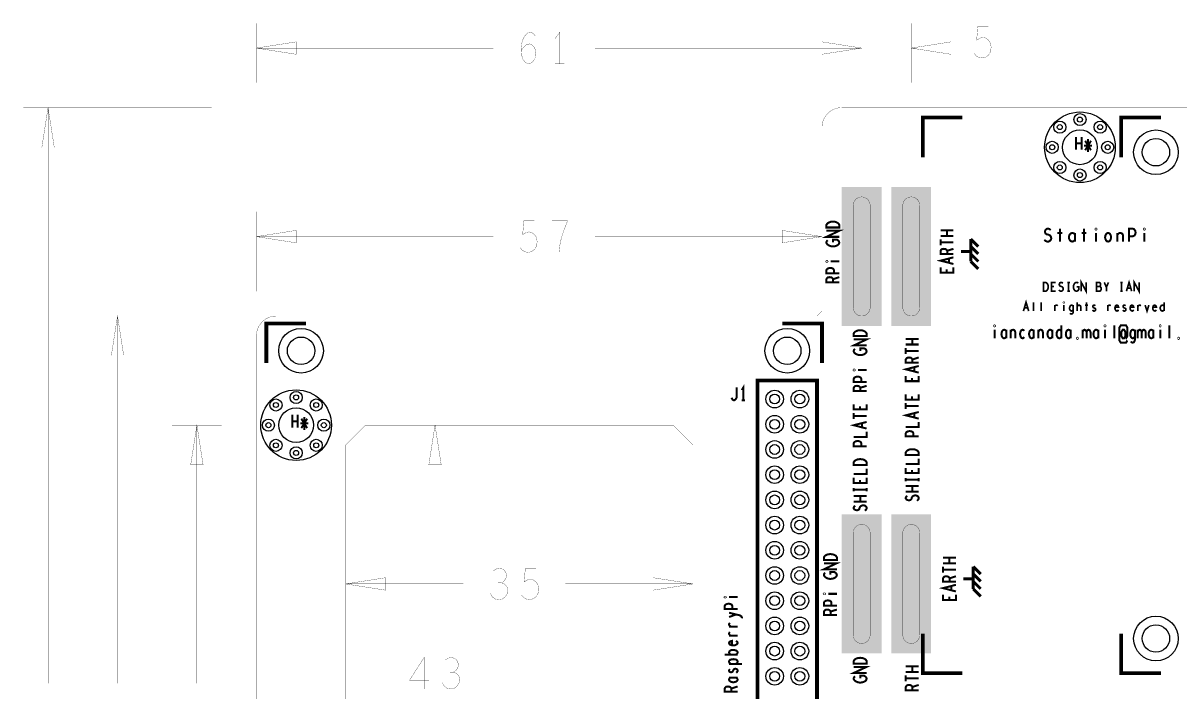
# Model space of a CAD drawing. Extents: x -24 to 229, y -15 to 107.
# Drawn here: x -23.5 to 93.1, y 39.1 to 106.5 of the extents above; entities that cross this region are included whole.
import ezdxf

# ---------------------------------------------------------------- set-up
doc = ezdxf.new("R2010")
doc.units = 0
doc.layers.get('0').update_dxf_attribs({"linetype": 'CONTINUOUS'})
for name, color, linetype in [('BOARD_ART', 7, 'CONTINUOUS'), ('DIMENSION_ART', 2, 'CONTINUOUS'), ('SILK_TOP_ART', 5, 'CONTINUOUS'), ('SOLDER_BOTTOM_ART', 10, 'CONTINUOUS'), ('SOLDER_TOP_ART', 14, 'CONTINUOUS'), ('STATIONPI-1-2_DRL', 9, 'CONTINUOUS')]:
    doc.layers.add(name, color=color, linetype=linetype)

# ---------------------------------------------------------------- blocks, each defined once
blk = doc.blocks.new('ROUND_26')
blk.add_circle((0, 0), 3.56)
blk = doc.blocks.new('ROUND_27')
blk.add_circle((0, 0), 0.61)
blk = doc.blocks.new('ROUND_25')
blk.add_circle((0, 0), 2.25)
blk = doc.blocks.new('ROUND_29')
blk.add_circle((0, 0), 0.889)
blk = doc.blocks.new('ROUND_24')
blk.add_circle((0, 0), 0.254)
blk = doc.blocks.new('ROUND_31')
blk.add_circle((0, 0), 0.495)
blk = doc.blocks.new('ROUND_33')
blk.add_circle((0, 0), 1.75)
blk = doc.blocks.new('ROUND_3')
blk.add_circle((0, 0), 1.38)

msp = doc.modelspace()

# ---------------------------------------------------------------- linework, layer by layer
at = {"layer": 'BOARD_ART', "const_width": 0.0254}
for points in [[(59, 98, 0.4142136), (57, 96)], [(61, 89, 0.4142136), (60.15, 88.15)], [(61.85, 88.15, 0.4142136), (61, 89)], [(66, 89, 0.4142136), (65.15, 88.15)], [(66.85, 88.15, 0.4142136), (66, 89)], [(2, 77, 0.4142136), (0, 75)], [(60.15, 77.85, 0.4142136), (61, 77)], [(61, 77, 0.4142136), (61.85, 77.85)], [(65.15, 77.85, 0.4142136), (66, 77)], [(66, 77, 0.4142136), (66.85, 77.85)], [(61, 56, 0.4142136), (60.15, 55.15)], [(61.85, 55.15, 0.4142136), (61, 56)], [(66, 56, 0.4142136), (65.15, 55.15)], [(66.85, 55.15, 0.4142136), (66, 56)], [(60.15, 44.85, 0.4142136), (61, 44)], [(61, 44, 0.4142136), (61.85, 44.85)], [(65.15, 44.85, 0.4142136), (66, 44)], [(66, 44, 0.4142136), (66.85, 44.85)]]:
    msp.add_lwpolyline(points, format="xyb", dxfattribs=at)
for points in [[(161, 98), (59, 98)], [(57, 96), (57, 77.5), (56.5, 77), (2, 77)], [(60.15, 88.15), (60.15, 77.85)], [(61.85, 77.85), (61.85, 88.15)], [(65.15, 88.15), (65.15, 77.85)], [(66.85, 77.85), (66.85, 88.15)], [(0, 75), (0, 2)], [(11, 66), (9, 64), (9, 25), (11, 23), (42, 23), (44, 25), (44, 64), (42, 66), (11, 66)], [(60.15, 55.15), (60.15, 44.85)], [(61.85, 44.85), (61.85, 55.15)], [(65.15, 55.15), (65.15, 44.85)], [(66.85, 44.85), (66.85, 55.15)]]:
    msp.add_lwpolyline(points, dxfattribs=at)
at = {"layer": 'DIMENSION_ART', "const_width": 0.0254}
for points in [[(0, 100.5), (0, 106.5)], [(61, 100.5), (61, 106.5)], [(61, 100.5), (61, 106.5)], [(66, 100.5), (66, 106.5)], [(72.315, 103.4761), (72.5511, 103.2116), (72.8267, 103.0529), (73.1811, 103), (73.5355, 103.1058), (73.811, 103.3174), (74.0079, 103.6879), (74.0472, 104.1112), (73.9685, 104.5345), (73.7716, 104.7992), (73.496, 105.0108), (73.2205, 105.0637), (72.9449, 105.0108), (72.5906, 104.7992), (72.7087, 106.175), (73.7716, 106.175)], [(26.6771, 103.7353), (26.9528, 104.1059), (27.189, 104.3175), (27.504, 104.4233), (27.7796, 104.3175), (27.9764, 104.1059), (28.1339, 103.7883), (28.1733, 103.4179), (28.1339, 103.1004), (27.9764, 102.7828), (27.7401, 102.5183), (27.4646, 102.4125), (27.1496, 102.5183), (26.874, 102.8357), (26.7165, 103.3121), (26.6771, 103.8412), (26.7559, 104.5291), (26.874, 104.8996), (27.0708, 105.27), (27.3464, 105.5346), (27.622, 105.5875), (27.8976, 105.4817), (28.0945, 105.2171)], [(30.5748, 102.4125), (30.5748, 105.5875), (30.1024, 104.9525)], [(4, 104.625), (0, 104), (4, 103.375), (4, 104.625)], [(23.8629, 104), (0, 104)], [(34.1371, 104), (61, 104)], [(53, 104), (61, 104)], [(57, 103.375), (61, 104), (57, 104.625), (57, 103.375)], [(57, 103.375), (61, 104), (57, 104.625), (57, 103.375)], [(70, 104.625), (66, 104), (70, 103.375), (70, 104.625)], [(66.4377, 104), (66, 104)], [(30.1024, 102.4125), (31.0472, 102.4125)], [(-4.5, 98), (-23.5, 98)], [(-20.375, 94), (-21, 98), (-21.625, 94), (-20.375, 94)], [(-21, 39.9687), (-21, 98)], [(0, 79.5), (0, 87.5)], [(57, 79.5), (57, 87.5)], [(26.5591, 83.8886), (26.7952, 83.6241), (27.0708, 83.4654), (27.4252, 83.4125), (27.7796, 83.5183), (28.0551, 83.7299), (28.252, 84.1004), (28.2913, 84.5237), (28.2126, 84.947), (28.0157, 85.2117), (27.7401, 85.4233), (27.4646, 85.4762), (27.189, 85.4233), (26.8347, 85.2117), (26.9528, 86.5875), (28.0157, 86.5875)], [(30.496, 83.4125), (30.5748, 84.1004), (30.6929, 84.6824), (30.8504, 85.2117), (31.0472, 85.7937), (31.3622, 86.5875), (29.7874, 86.5875)], [(4, 85.625), (0, 85), (4, 84.375), (4, 85.625)], [(53, 84.375), (57, 85), (53, 85.625), (53, 84.375)], [(57, 80.5), (57, 85.5)], [(23.8629, 85), (0, 85)], [(34.1371, 85), (57, 85)], [(-3.5, 77), (-16.5, 77)], [(-13.375, 73), (-14, 77), (-14.625, 73), (-13.375, 73)], [(-14, 39.9687), (-14, 77)], [(-3.5, 66), (-8.5, 66)], [(-5.375, 62), (-6, 66), (-6.625, 62), (-5.375, 62)], [(-6, 39.9687), (-6, 66)], [(11.5, 66), (20.5, 66)], [(18.625, 62), (18, 66), (17.375, 62), (18.625, 62)], [(18, 44.9687), (18, 66)], [(9, 63.5), (9, 47.5)], [(44, 63.5), (44, 47.5)], [(24.7008, 50.1059), (24.937, 50.2646), (25.1339, 50.5291), (25.2126, 50.8466), (25.1339, 51.1642), (24.937, 51.4287), (24.5827, 51.5875), (24.2284, 51.5346), (23.874, 51.3229)], [(26.7087, 48.8886), (26.9448, 48.6241), (27.2204, 48.4654), (27.5748, 48.4125), (27.9292, 48.5183), (28.2047, 48.7299), (28.4016, 49.1004), (28.4409, 49.5237), (28.3622, 49.947), (28.1653, 50.2117), (27.8897, 50.4233), (27.6142, 50.4762), (27.3386, 50.4233), (26.9843, 50.2117), (27.1024, 51.5875), (28.1653, 51.5875)], [(13, 50.625), (9, 50), (13, 49.375), (13, 50.625)], [(40, 49.375), (44, 50), (40, 50.625), (40, 49.375)], [(20.8629, 50), (9, 50)], [(23.5591, 49.0475), (23.7952, 48.677), (24.1102, 48.4654), (24.4646, 48.4125), (24.7796, 48.4654), (25.0945, 48.7299), (25.2913, 49.0475), (25.3307, 49.365), (25.252, 49.7353), (24.9764, 50), (24.7008, 50.1059), (24.3464, 50.1059)], [(31.1371, 50), (44, 50)], [(16.8976, 39.4125), (16.8976, 42.5875), (15.4409, 40.3121), (17.4095, 40.3121)], [(19.8504, 41.1059), (20.0866, 41.2646), (20.2835, 41.5291), (20.3622, 41.8466), (20.2835, 42.1642), (20.0866, 42.4287), (19.7323, 42.5875), (19.378, 42.5346), (19.0236, 42.3229)], [(18.7087, 40.0475), (18.9448, 39.677), (19.2598, 39.4654), (19.6142, 39.4125), (19.9292, 39.4654), (20.2441, 39.7299), (20.4409, 40.0475), (20.4803, 40.365), (20.4016, 40.7353), (20.126, 41), (19.8504, 41.1059), (19.496, 41.1059)]]:
    msp.add_lwpolyline(points, dxfattribs=at)
at = {"layer": 'SILK_TOP_ART'}
for points, const_width in [([(71.16, 97), (67.16, 97), (67.16, 93)], 0.38), ([(91.16, 97), (87.16, 97), (87.16, 93)], 0.38), ([(82.612, 93.746), (82.612, 95.046)], 0.2032), ([(83.172, 94.396), (82.612, 94.396)], 0.2032), ([(83.172, 95.046), (83.172, 93.746)], 0.2032), ([(83.5257, 93.7027), (84.1123, 94.656)], 0.2032), ([(84.1123, 93.7027), (83.5257, 94.656)], 0.2032), ([(83.819, 94.8293), (83.819, 93.5293)], 0.2032), ([(83.419, 94.1793), (84.219, 94.1793)], 0.2032), ([(58.75, 85.9187), (57.45, 85.9187), (57.45, 86.1853), (57.515, 86.292), (57.6017, 86.372), (57.7316, 86.4387), (57.8834, 86.492), (58.1, 86.5053), (58.3167, 86.492), (58.4684, 86.4387), (58.5984, 86.372), (58.685, 86.292), (58.75, 86.1853), (58.75, 85.9187)], 0.2032), ([(58.75, 84.9783), (57.45, 84.9783), (58.75, 85.5917), (57.45, 85.5917)], 0.2032), ([(68.95, 85.638), (70.25, 85.638)], 0.2032), ([(70.25, 85.078), (68.95, 85.078)], 0.2032), ([(69.6, 85.638), (69.6, 85.078)], 0.2032), ([(79.4024, 84.6733), (79.5379, 84.565), (79.6903, 84.5), (79.8257, 84.5), (79.9612, 84.565), (80.0628, 84.6733), (80.1136, 84.825), (80.0797, 84.9766), (79.9951, 85.1067), (79.8427, 85.1933), (79.6395, 85.2367), (79.5209, 85.3233), (79.4701, 85.475), (79.504, 85.6267), (79.5887, 85.735), (79.7072, 85.8), (79.8257, 85.8), (79.9443, 85.7567), (80.0459, 85.6483)], 0.2032), ([(80.7369, 85.3666), (81.2111, 85.3666)], 0.2032), ([(80.974, 85.8), (80.974, 84.5)], 0.2032), ([(82.4948, 85.215), (82.4271, 85.3017), (82.3255, 85.345), (82.2069, 85.3666), (82.0884, 85.3233), (81.9868, 85.2367), (81.919, 85.1067), (81.8852, 84.9333), (81.919, 84.76), (81.9868, 84.63), (82.0884, 84.5433), (82.2069, 84.5), (82.3255, 84.5217), (82.4271, 84.5866), (82.4948, 84.6733)], 0.2032), ([(82.4948, 84.5), (82.4948, 85.3666)], 0.2032), ([(83.1689, 85.3666), (83.6431, 85.3666)], 0.2032), ([(83.406, 85.8), (83.406, 84.5)], 0.2032), ([(84.622, 85.7133), (84.5881, 85.735), (84.5881, 85.7783), (84.622, 85.8), (84.6559, 85.7783), (84.6559, 85.735), (84.622, 85.7133)], 0.2032), ([(84.622, 85.3666), (84.622, 84.5)], 0.2032), ([(85.838, 84.5), (85.7364, 84.5217), (85.6348, 84.6083), (85.567, 84.76), (85.5332, 84.9333), (85.567, 85.1067), (85.6348, 85.2583), (85.7364, 85.345), (85.838, 85.3666), (85.9396, 85.345), (86.0412, 85.2583), (86.1089, 85.1067), (86.1259, 84.9333), (86.1089, 84.76), (86.0412, 84.6083), (85.9396, 84.5217), (85.838, 84.5)], 0.2032), ([(86.7661, 85.15), (86.8339, 85.2583), (86.9355, 85.345), (87.0709, 85.3666), (87.1895, 85.345), (87.2911, 85.2583), (87.3419, 85.1067), (87.3419, 84.5)], 0.2032), ([(86.7661, 84.5), (86.7661, 85.3666)], 0.2032), ([(87.9313, 84.5), (87.9313, 85.8), (88.3377, 85.8), (88.4732, 85.735), (88.5748, 85.5833), (88.6087, 85.41), (88.5748, 85.2367), (88.4901, 85.1067), (88.3377, 85.0416), (87.9313, 85.0416)], 0.2032), ([(89.486, 85.7133), (89.4521, 85.735), (89.4521, 85.7783), (89.486, 85.8), (89.5199, 85.7783), (89.5199, 85.735), (89.486, 85.7133)], 0.2032), ([(89.486, 85.3666), (89.486, 84.5)], 0.2032), ([(58.1, 84.438), (58.1, 84.7047), (58.49, 84.7047), (58.62, 84.6247), (58.7067, 84.5313), (58.75, 84.398), (58.7067, 84.2647), (58.62, 84.1713), (58.49, 84.0913), (58.3383, 84.038), (58.165, 84.0113), (58.0133, 84.0113), (57.8834, 84.038), (57.7316, 84.0913), (57.6017, 84.1713), (57.515, 84.2513), (57.45, 84.358), (57.45, 84.4513), (57.4933, 84.558), (57.58, 84.638)], 0.2032), ([(68.95, 84.1243), (68.95, 84.7377)], 0.2032), ([(68.95, 84.431), (70.25, 84.431)], 0.2032), ([(72, 82.5), (72, 84.75)], 0.3), ([(72, 84.75), (72.75, 84)], 0.3), ([(72, 84), (72.75, 83.25)], 0.3), ([(70.25, 82.2437), (68.95, 82.577), (70.25, 82.9103)], 0.2032), ([(70.25, 83.2373), (68.95, 83.2373), (68.95, 83.5707), (69.015, 83.6773), (69.1017, 83.744), (69.275, 83.7707), (69.4483, 83.744), (69.5567, 83.664), (69.6217, 83.5707), (69.6217, 83.2373)], 0.2032), ([(69.6217, 83.5707), (70.25, 83.7707)], 0.2032), ([(69.795, 82.7903), (69.795, 82.3637)], 0.2032), ([(72, 83.5), (71, 83.5)], 0.3), ([(72, 83.25), (72.75, 82.5)], 0.3), ([(57.5367, 82.504), (57.515, 82.4773), (57.4717, 82.4773), (57.45, 82.504), (57.4717, 82.5307), (57.515, 82.5307), (57.5367, 82.504)], 0.2032), ([(58.75, 81.3103), (57.45, 81.3103), (57.45, 81.6303), (57.515, 81.737), (57.6667, 81.817), (57.84, 81.8437), (58.0133, 81.817), (58.1433, 81.7503), (58.2084, 81.6303), (58.2084, 81.3103)], 0.2032), ([(57.8834, 82.504), (58.75, 82.504)], 0.2032), ([(70.25, 81.9167), (70.25, 81.3833), (68.95, 81.3833), (68.95, 81.9167)], 0.2032), ([(69.5783, 81.7033), (69.5783, 81.3833)], 0.2032), ([(72, 82.5), (72.75, 81.75)], 0.3), ([(58.75, 80.3833), (57.45, 80.3833), (57.45, 80.7167), (57.515, 80.8233), (57.6017, 80.89), (57.775, 80.9167), (57.9483, 80.89), (58.0567, 80.81), (58.1217, 80.7167), (58.1217, 80.3833)], 0.2032), ([(58.1217, 80.7167), (58.75, 80.9167)], 0.2032), ([(79.3347, 79.5), (79.3347, 80.389), (79.5463, 80.389), (79.631, 80.3445), (79.6945, 80.2853), (79.7474, 80.1964), (79.7898, 80.0926), (79.8003, 79.9445), (79.7898, 79.7963), (79.7474, 79.6926), (79.6945, 79.6037), (79.631, 79.5444), (79.5463, 79.5), (79.3347, 79.5)], 0.17), ([(80.5412, 79.5), (80.1178, 79.5), (80.1178, 80.389), (80.5412, 80.389)], 0.17), ([(80.8692, 79.6185), (80.9539, 79.5444), (81.0492, 79.5), (81.1338, 79.5), (81.2185, 79.5444), (81.282, 79.6185), (81.3138, 79.7223), (81.2926, 79.826), (81.2397, 79.9149), (81.1444, 79.9741), (81.0174, 80.0038), (80.9433, 80.063), (80.9116, 80.1667), (80.9328, 80.2705), (80.9857, 80.3445), (81.0597, 80.389), (81.1338, 80.389), (81.2079, 80.3594), (81.2714, 80.2853)], 0.17), ([(81.7265, 80.389), (81.9805, 80.389)], 0.17), ([(81.8535, 80.389), (81.8535, 79.5)], 0.17), ([(82.679, 79.9445), (82.8907, 79.9445), (82.8907, 79.6778), (82.8272, 79.5889), (82.7531, 79.5296), (82.6473, 79.5), (82.5414, 79.5296), (82.4673, 79.5889), (82.4038, 79.6778), (82.3615, 79.7815), (82.3403, 79.9), (82.3403, 80.0038), (82.3615, 80.0926), (82.4038, 80.1964), (82.4673, 80.2853), (82.5308, 80.3445), (82.6155, 80.389), (82.6896, 80.389), (82.7742, 80.3594), (82.8378, 80.3001)], 0.17), ([(83.1341, 79.5), (83.1341, 80.389), (83.6209, 79.5), (83.6209, 80.389)], 0.17), ([(84.9862, 79.9741), (85.0285, 80.0186), (85.0602, 80.0926), (85.0814, 80.1964), (85.0602, 80.2853), (85.0179, 80.3445), (84.9438, 80.389), (84.6581, 80.389), (84.6581, 79.5), (85.0073, 79.5), (85.0814, 79.5593), (85.1238, 79.6482), (85.1449, 79.7519), (85.1238, 79.8556), (85.0602, 79.9445), (84.9862, 79.9741), (84.6581, 79.9741)], 0.17), ([(85.6635, 79.5), (85.6635, 79.9), (85.4518, 80.389)], 0.17), ([(85.8752, 80.389), (85.6635, 79.9)], 0.17), ([(87.0605, 80.389), (87.3145, 80.389)], 0.17), ([(87.1875, 80.389), (87.1875, 79.5)], 0.17), ([(87.6849, 79.5), (87.9495, 80.389), (88.2141, 79.5)], 0.17), ([(88.4681, 79.5), (88.4681, 80.389), (88.9549, 79.5), (88.9549, 80.389)], 0.17), ([(80.3718, 79.9593), (80.1178, 79.9593)], 0.17), ([(81.7265, 79.5), (81.9805, 79.5)], 0.17), ([(87.0605, 79.5), (87.3145, 79.5)], 0.17), ([(88.1188, 79.8111), (87.7802, 79.8111)], 0.17), ([(77.3029, 77.5), (77.5675, 78.389), (77.8321, 77.5)], 0.17), ([(78.3295, 77.5), (78.3295, 78.389)], 0.17), ([(79.0915, 77.5), (79.0915, 78.389)], 0.17), ([(80.4673, 77.9741), (80.5202, 78.0334), (80.5732, 78.0778), (80.6473, 78.0926), (80.7002, 78.0778), (80.7637, 78.0334)], 0.17), ([(80.4673, 77.5), (80.4673, 78.0926)], 0.17), ([(81.3775, 78.3297), (81.3563, 78.3445), (81.3563, 78.3742), (81.3775, 78.389), (81.3987, 78.3742), (81.3987, 78.3445), (81.3775, 78.3297)], 0.17), ([(81.3775, 78.0926), (81.3775, 77.5)], 0.17), ([(82.33, 77.9741), (82.2877, 78.0334), (82.2242, 78.0778), (82.1501, 78.0926), (82.0654, 78.063), (82.0125, 78.0038), (81.9702, 77.9), (81.949, 77.7963), (81.9596, 77.7074), (82.0019, 77.6037), (82.0654, 77.5296), (82.1501, 77.5), (82.2136, 77.5148), (82.2877, 77.5741), (82.33, 77.6333)], 0.17), ([(81.9913, 77.2777), (82.0654, 77.2185), (82.1501, 77.2037), (82.2242, 77.2185), (82.2877, 77.2926), (82.33, 77.3963), (82.33, 78.0926)], 0.17), ([(82.7216, 77.5), (82.7216, 78.389)], 0.17), ([(82.7216, 77.9593), (82.7745, 78.0334), (82.8274, 78.0778), (82.9121, 78.0926), (82.9756, 78.0778), (83.0497, 78.0186), (83.0814, 77.9297), (83.0814, 77.5)], 0.17), ([(83.5153, 78.0926), (83.8117, 78.0926)], 0.17), ([(83.6635, 78.389), (83.6635, 77.5)], 0.17), ([(84.2668, 77.6037), (84.3197, 77.5444), (84.3937, 77.5), (84.4573, 77.5), (84.5208, 77.5296), (84.5631, 77.5741), (84.5842, 77.6333), (84.5737, 77.7223), (84.5313, 77.7667), (84.3408, 77.8556), (84.2985, 77.9593), (84.3197, 78.0334), (84.362, 78.0778), (84.4255, 78.0926), (84.489, 78.0778), (84.5525, 78.0334)], 0.17), ([(85.8013, 77.9741), (85.8542, 78.0334), (85.9072, 78.0778), (85.9813, 78.0926), (86.0342, 78.0778), (86.0977, 78.0334)], 0.17), ([(85.8013, 77.5), (85.8013, 78.0926)], 0.17), ([(86.5528, 77.9), (86.8914, 77.9), (86.8597, 78.0038), (86.8068, 78.063), (86.7327, 78.0926), (86.6586, 78.0778), (86.5951, 78.0334), (86.5528, 77.9297), (86.5316, 77.8408), (86.5316, 77.7519), (86.5528, 77.663), (86.6057, 77.5741), (86.6692, 77.5148), (86.7433, 77.5), (86.8173, 77.5296), (86.8914, 77.6185)], 0.17), ([(87.3148, 77.6037), (87.3677, 77.5444), (87.4417, 77.5), (87.5053, 77.5), (87.5688, 77.5296), (87.6111, 77.5741), (87.6322, 77.6333), (87.6217, 77.7223), (87.5793, 77.7667), (87.3888, 77.8556), (87.3465, 77.9593), (87.3677, 78.0334), (87.41, 78.0778), (87.4735, 78.0926), (87.537, 78.0778), (87.6005, 78.0334)], 0.17), ([(88.0768, 77.9), (88.4154, 77.9), (88.3837, 78.0038), (88.3308, 78.063), (88.2567, 78.0926), (88.1826, 78.0778), (88.1191, 78.0334), (88.0768, 77.9297), (88.0556, 77.8408), (88.0556, 77.7519), (88.0768, 77.663), (88.1297, 77.5741), (88.1932, 77.5148), (88.2673, 77.5), (88.3413, 77.5296), (88.4154, 77.6185)], 0.17), ([(88.8493, 77.9741), (88.9022, 78.0334), (88.9552, 78.0778), (89.0293, 78.0926), (89.0822, 78.0778), (89.1457, 78.0334)], 0.17), ([(88.8493, 77.5), (88.8493, 78.0926)], 0.17), ([(89.569, 78.0926), (89.7595, 77.5), (89.95, 78.0926)], 0.17), ([(90.3628, 77.9), (90.7014, 77.9), (90.6697, 78.0038), (90.6168, 78.063), (90.5427, 78.0926), (90.4686, 78.0778), (90.4051, 78.0334), (90.3628, 77.9297), (90.3416, 77.8408), (90.3416, 77.7519), (90.3628, 77.663), (90.4157, 77.5741), (90.4792, 77.5148), (90.5533, 77.5), (90.6273, 77.5296), (90.7014, 77.6185)], 0.17), ([(91.474, 77.6333), (91.4317, 77.5593), (91.3682, 77.5148), (91.2941, 77.5), (91.2094, 77.5296), (91.1459, 77.6037), (91.1036, 77.6926), (91.093, 77.7963), (91.1036, 77.9), (91.1459, 77.989), (91.2094, 78.063), (91.2941, 78.0926), (91.3682, 78.0778), (91.4211, 78.0482), (91.474, 77.989)], 0.17), ([(91.474, 78.389), (91.474, 77.5)], 0.17), ([(77.7368, 77.8111), (77.3982, 77.8111)], 0.17), ([(5, 76.25), (1, 76.25), (1, 72.25)], 0.38), ([(57, 72.25), (57, 76.25), (53, 76.25)], 0.38), ([(74.4, 75.9633), (74.3733, 75.985), (74.3733, 76.0283), (74.4, 76.05), (74.4267, 76.0283), (74.4267, 75.985), (74.4, 75.9633)], 0.2032), ([(81.129, 76.05), (81.129, 74.75)], 0.2032), ([(85.524, 75.9633), (85.4973, 75.985), (85.4973, 76.0283), (85.524, 76.05), (85.5507, 76.0283), (85.5507, 75.985), (85.524, 75.9633)], 0.2032), ([(86.451, 74.75), (86.451, 76.05)], 0.2032), ([(87.578, 74.9667), (87.4447, 74.75), (87.3113, 74.75), (87.178, 74.9667), (87.178, 75.4), (87.3113, 75.6166), (87.4447, 75.6166), (87.578, 75.4), (87.578, 74.9667), (87.6713, 74.7933), (87.778, 74.9667), (87.778, 75.8333), (87.6447, 76.05), (87.1113, 76.05), (86.978, 75.8333), (86.978, 74.5333), (87.1113, 74.3167), (87.6447, 74.3167), (87.778, 74.5333)], 0.2032), ([(91.086, 75.9633), (91.0593, 75.985), (91.0593, 76.0283), (91.086, 76.05), (91.1127, 76.0283), (91.1127, 75.985), (91.086, 75.9633)], 0.2032), ([(92.013, 74.75), (92.013, 76.05)], 0.2032), ([(61.5, 74.0293), (60.2, 74.0293), (61.5, 74.6427), (60.2, 74.6427)], 0.2032), ([(61.5, 74.9697), (60.2, 74.9697), (60.2, 75.2363), (60.265, 75.343), (60.3517, 75.423), (60.4816, 75.4897), (60.6334, 75.543), (60.85, 75.5563), (61.0667, 75.543), (61.2184, 75.4897), (61.3484, 75.423), (61.435, 75.343), (61.5, 75.2363), (61.5, 74.9697)], 0.2032), ([(65.45, 74.689), (66.75, 74.689)], 0.2032), ([(66.1, 74.689), (66.1, 74.129)], 0.2032), ([(74.4, 75.6166), (74.4, 74.75)], 0.2032), ([(75.567, 75.465), (75.5137, 75.5517), (75.4337, 75.595), (75.3403, 75.6166), (75.247, 75.5733), (75.167, 75.4867), (75.1137, 75.3567), (75.087, 75.1833), (75.1137, 75.01), (75.167, 74.88), (75.247, 74.7933), (75.3403, 74.75), (75.4337, 74.7717), (75.5137, 74.8366), (75.567, 74.9233)], 0.2032), ([(75.567, 74.75), (75.567, 75.6166)], 0.2032), ([(76.0273, 75.4), (76.0807, 75.5083), (76.1607, 75.595), (76.2673, 75.6166), (76.3607, 75.595), (76.4407, 75.5083), (76.4807, 75.3567), (76.4807, 74.75)], 0.2032), ([(76.0273, 74.75), (76.0273, 75.6166)], 0.2032), ([(77.3943, 75.5083), (77.301, 75.595), (77.221, 75.6166), (77.1143, 75.5733), (77.0343, 75.4867), (76.981, 75.335), (76.9677, 75.1833), (76.981, 75.0316), (77.0343, 74.9016), (77.1143, 74.7933), (77.221, 74.75), (77.3143, 74.7933), (77.3943, 74.88)], 0.2032), ([(78.348, 75.465), (78.2947, 75.5517), (78.2147, 75.595), (78.1213, 75.6166), (78.028, 75.5733), (77.948, 75.4867), (77.8947, 75.3567), (77.868, 75.1833), (77.8947, 75.01), (77.948, 74.88), (78.028, 74.7933), (78.1213, 74.75), (78.2147, 74.7717), (78.2947, 74.8366), (78.348, 74.9233)], 0.2032), ([(78.348, 74.75), (78.348, 75.6166)], 0.2032), ([(78.8083, 75.4), (78.8617, 75.5083), (78.9417, 75.595), (79.0483, 75.6166), (79.1417, 75.595), (79.2217, 75.5083), (79.2617, 75.3567), (79.2617, 74.75)], 0.2032), ([(78.8083, 74.75), (78.8083, 75.6166)], 0.2032), ([(80.202, 75.465), (80.1487, 75.5517), (80.0687, 75.595), (79.9753, 75.6166), (79.882, 75.5733), (79.802, 75.4867), (79.7487, 75.3567), (79.722, 75.1833), (79.7487, 75.01), (79.802, 74.88), (79.882, 74.7933), (79.9753, 74.75), (80.0687, 74.7717), (80.1487, 74.8366), (80.202, 74.9233)], 0.2032), ([(80.202, 74.75), (80.202, 75.6166)], 0.2032), ([(81.129, 74.945), (81.0757, 74.8366), (80.9957, 74.7717), (80.9023, 74.75), (80.7957, 74.7933), (80.7157, 74.9016), (80.6623, 75.0316), (80.649, 75.1833), (80.6623, 75.335), (80.7157, 75.465), (80.7957, 75.5733), (80.9023, 75.6166), (80.9957, 75.595), (81.0623, 75.5517), (81.129, 75.465)], 0.2032), ([(82.056, 75.465), (82.0027, 75.5517), (81.9227, 75.595), (81.8293, 75.6166), (81.736, 75.5733), (81.656, 75.4867), (81.6027, 75.3567), (81.576, 75.1833), (81.6027, 75.01), (81.656, 74.88), (81.736, 74.7933), (81.8293, 74.75), (81.9227, 74.7717), (82.0027, 74.8366), (82.056, 74.9233)], 0.2032), ([(82.056, 74.75), (82.056, 75.6166)], 0.2032), ([(82.743, 74.7067), (82.7163, 74.7283), (82.7163, 74.7717), (82.743, 74.7933), (82.7697, 74.7717), (82.7697, 74.7283), (82.743, 74.7067)], 0.2032), ([(83.27, 75.3783), (83.31, 75.4867), (83.3767, 75.5733), (83.47, 75.6166), (83.5633, 75.5733), (83.63, 75.4867), (83.67, 75.3783), (83.67, 74.75)], 0.2032), ([(83.27, 74.75), (83.27, 75.6166)], 0.2032), ([(83.67, 75.3783), (83.71, 75.4867), (83.7767, 75.5733), (83.87, 75.6166), (83.9633, 75.5733), (84.03, 75.4867), (84.07, 75.3567), (84.07, 74.75)], 0.2032), ([(84.837, 75.465), (84.7837, 75.5517), (84.7037, 75.595), (84.6103, 75.6166), (84.517, 75.5733), (84.437, 75.4867), (84.3837, 75.3567), (84.357, 75.1833), (84.3837, 75.01), (84.437, 74.88), (84.517, 74.7933), (84.6103, 74.75), (84.7037, 74.7717), (84.7837, 74.8366), (84.837, 74.9233)], 0.2032), ([(84.837, 74.75), (84.837, 75.6166)], 0.2032), ([(85.524, 75.6166), (85.524, 74.75)], 0.2032), ([(88.545, 75.4433), (88.4917, 75.53), (88.4117, 75.595), (88.3183, 75.6166), (88.2117, 75.5733), (88.145, 75.4867), (88.0917, 75.335), (88.065, 75.1833), (88.0783, 75.0533), (88.1317, 74.9016), (88.2117, 74.7933), (88.3183, 74.75), (88.3983, 74.7717), (88.4917, 74.8583), (88.545, 74.945)], 0.2032), ([(88.1183, 74.425), (88.2117, 74.3383), (88.3183, 74.3167), (88.4117, 74.3383), (88.4917, 74.4467), (88.545, 74.5983), (88.545, 75.6166)], 0.2032), ([(88.832, 75.3783), (88.872, 75.4867), (88.9387, 75.5733), (89.032, 75.6166), (89.1253, 75.5733), (89.192, 75.4867), (89.232, 75.3783), (89.232, 74.75)], 0.2032), ([(88.832, 74.75), (88.832, 75.6166)], 0.2032), ([(89.232, 75.3783), (89.272, 75.4867), (89.3387, 75.5733), (89.432, 75.6166), (89.5253, 75.5733), (89.592, 75.4867), (89.632, 75.3567), (89.632, 74.75)], 0.2032), ([(90.399, 75.465), (90.3457, 75.5517), (90.2657, 75.595), (90.1723, 75.6166), (90.079, 75.5733), (89.999, 75.4867), (89.9457, 75.3567), (89.919, 75.1833), (89.9457, 75.01), (89.999, 74.88), (90.079, 74.7933), (90.1723, 74.75), (90.2657, 74.7717), (90.3457, 74.8366), (90.399, 74.9233)], 0.2032), ([(90.399, 74.75), (90.399, 75.6166)], 0.2032), ([(91.086, 75.6166), (91.086, 74.75)], 0.2032), ([(92.94, 74.7067), (92.9133, 74.7283), (92.9133, 74.7717), (92.94, 74.7933), (92.9667, 74.7717), (92.9667, 74.7283), (92.94, 74.7067)], 0.2032), ([(60.85, 73.489), (60.85, 73.7557), (61.24, 73.7557), (61.37, 73.6757), (61.4567, 73.5823), (61.5, 73.449), (61.4567, 73.3157), (61.37, 73.2223), (61.24, 73.1423), (61.0883, 73.089), (60.915, 73.0623), (60.7633, 73.0623), (60.6334, 73.089), (60.4816, 73.1423), (60.3517, 73.2223), (60.265, 73.3023), (60.2, 73.409), (60.2, 73.5023), (60.2433, 73.609), (60.33, 73.689)], 0.2032), ([(66.75, 74.129), (65.45, 74.129)], 0.2032), ([(65.45, 73.1753), (65.45, 73.7887)], 0.2032), ([(65.45, 73.482), (66.75, 73.482)], 0.2032), ([(66.75, 72.2883), (65.45, 72.2883), (65.45, 72.6217), (65.515, 72.7283), (65.6017, 72.795), (65.775, 72.8217), (65.9483, 72.795), (66.0567, 72.715), (66.1217, 72.6217), (66.1217, 72.2883)], 0.2032), ([(66.1217, 72.6217), (66.75, 72.8217)], 0.2032), ([(60.2867, 71.555), (60.265, 71.5283), (60.2217, 71.5283), (60.2, 71.555), (60.2217, 71.5817), (60.265, 71.5817), (60.2867, 71.555)], 0.2032), ([(60.6334, 71.555), (61.5, 71.555)], 0.2032), ([(66.75, 71.2947), (65.45, 71.628), (66.75, 71.9613)], 0.2032), ([(66.295, 71.8413), (66.295, 71.4147)], 0.2032), ([(49.077, 68.5), (49.077, 69.8), (48.917, 69.54)], 0.2032), ([(50.5, 70.5), (56.5, 70.5), (56.5, 18.5), (50.5, 18.5), (50.5, 70.5)], 0.38), ([(61.5, 70.3613), (60.2, 70.3613), (60.2, 70.6813), (60.265, 70.788), (60.4167, 70.868), (60.59, 70.8947), (60.7633, 70.868), (60.8933, 70.8013), (60.9584, 70.6813), (60.9584, 70.3613)], 0.2032), ([(61.5, 69.4343), (60.2, 69.4343), (60.2, 69.7677), (60.265, 69.8743), (60.3517, 69.941), (60.525, 69.9677), (60.6983, 69.941), (60.8067, 69.861), (60.8717, 69.7677), (60.8717, 69.4343)], 0.2032), ([(60.8717, 69.7677), (61.5, 69.9677)], 0.2032), ([(66.75, 70.9677), (66.75, 70.4343), (65.45, 70.4343), (65.45, 70.9677)], 0.2032), ([(66.0783, 70.7543), (66.0783, 70.4343)], 0.2032), ([(47.8833, 68.76), (47.95, 68.63), (48.03, 68.5433), (48.1233, 68.5), (48.23, 68.5433), (48.31, 68.63), (48.39, 68.76), (48.4167, 68.9333), (48.4167, 69.8)], 0.2032), ([(66.75, 69.1137), (66.75, 68.5803), (65.45, 68.5803), (65.45, 69.1137)], 0.2032), ([(66.0783, 68.9003), (66.0783, 68.5803)], 0.2032), ([(48.917, 68.5), (49.237, 68.5)], 0.2032), ([(61.5, 68.1137), (61.5, 67.5803), (60.2, 67.5803), (60.2, 68.1137)], 0.2032), ([(60.8283, 67.9003), (60.8283, 67.5803)], 0.2032), ([(65.45, 67.6133), (65.45, 68.2267)], 0.2032), ([(65.45, 67.92), (66.75, 67.92)], 0.2032), ([(3.612, 65.746), (3.612, 67.046)], 0.2032), ([(4.172, 66.396), (3.612, 66.396)], 0.2032), ([(4.172, 67.046), (4.172, 65.746)], 0.2032), ([(4.5257, 65.7027), (5.1123, 66.656)], 0.2032), ([(5.1123, 65.7027), (4.5257, 66.656)], 0.2032), ([(4.819, 66.8293), (4.819, 65.5293)], 0.2032), ([(60.2, 66.6133), (60.2, 67.2267)], 0.2032), ([(60.2, 66.92), (61.5, 66.92)], 0.2032), ([(66.75, 66.6597), (65.45, 66.993), (66.75, 67.3263)], 0.2032), ([(66.295, 67.2063), (66.295, 66.7797)], 0.2032), ([(4.419, 66.1793), (5.219, 66.1793)], 0.2032), ([(61.5, 65.6597), (60.2, 65.993), (61.5, 66.3263)], 0.2032), ([(60.2, 64.7993), (61.5, 64.7993), (61.5, 65.3327)], 0.2032), ([(61.045, 66.2063), (61.045, 65.7797)], 0.2032), ([(65.45, 65.7993), (66.75, 65.7993), (66.75, 66.3327)], 0.2032), ([(66.75, 64.8723), (65.45, 64.8723), (65.45, 65.1923), (65.515, 65.299), (65.6667, 65.379), (65.84, 65.4057), (66.0133, 65.379), (66.1433, 65.3123), (66.2084, 65.1923), (66.2084, 64.8723)], 0.2032), ([(61.5, 63.8723), (60.2, 63.8723), (60.2, 64.1923), (60.265, 64.299), (60.4167, 64.379), (60.59, 64.4057), (60.7633, 64.379), (60.8933, 64.3123), (60.9584, 64.1923), (60.9584, 63.8723)], 0.2032), ([(66.75, 62.9917), (65.45, 62.9917), (65.45, 63.2583), (65.515, 63.365), (65.6017, 63.445), (65.7316, 63.5117), (65.8834, 63.565), (66.1, 63.5783), (66.3167, 63.565), (66.4684, 63.5117), (66.5984, 63.445), (66.685, 63.365), (66.75, 63.2583), (66.75, 62.9917)], 0.2032), ([(61.5, 61.9917), (60.2, 61.9917), (60.2, 62.2583), (60.265, 62.365), (60.3517, 62.445), (60.4816, 62.5117), (60.6334, 62.565), (60.85, 62.5783), (61.0667, 62.565), (61.2184, 62.5117), (61.3484, 62.445), (61.435, 62.365), (61.5, 62.2583), (61.5, 61.9917)], 0.2032), ([(65.45, 62.0913), (66.75, 62.0913), (66.75, 62.6247)], 0.2032), ([(66.75, 61.6977), (66.75, 61.1643), (65.45, 61.1643), (65.45, 61.6977)], 0.2032), ([(60.2, 61.0913), (61.5, 61.0913), (61.5, 61.6247)], 0.2032), ([(61.5, 60.6977), (61.5, 60.1643), (60.2, 60.1643), (60.2, 60.6977)], 0.2032), ([(65.45, 60.344), (65.45, 60.664)], 0.2032), ([(66.0783, 61.4843), (66.0783, 61.1643)], 0.2032), ([(66.75, 60.344), (66.75, 60.664)], 0.2032), ([(60.2, 59.344), (60.2, 59.664)], 0.2032), ([(60.2, 59.504), (61.5, 59.504)], 0.2032), ([(60.8283, 60.4843), (60.8283, 60.1643)], 0.2032), ([(61.5, 59.344), (61.5, 59.664)], 0.2032), ([(65.45, 60.504), (66.75, 60.504)], 0.2032), ([(65.45, 59.857), (66.75, 59.857)], 0.2032), ([(66.1, 59.857), (66.1, 59.297)], 0.2032), ([(60.2, 58.857), (61.5, 58.857)], 0.2032), ([(61.5, 58.297), (60.2, 58.297)], 0.2032), ([(60.85, 58.857), (60.85, 58.297)], 0.2032), ([(66.75, 59.297), (65.45, 59.297)], 0.2032), ([(66.5767, 58.37), (66.685, 58.4767), (66.75, 58.5967), (66.75, 58.7033), (66.685, 58.81), (66.5767, 58.89), (66.425, 58.93), (66.2734, 58.9033), (66.1433, 58.8367), (66.0567, 58.7167), (66.0133, 58.5567), (65.9267, 58.4633), (65.775, 58.4233), (65.6233, 58.45), (65.515, 58.5167), (65.45, 58.61), (65.45, 58.7033), (65.4933, 58.7967), (65.6017, 58.8767)], 0.2032), ([(61.3267, 57.37), (61.435, 57.4767), (61.5, 57.5967), (61.5, 57.7033), (61.435, 57.81), (61.3267, 57.89), (61.175, 57.93), (61.0234, 57.9033), (60.8933, 57.8367), (60.8067, 57.7167), (60.7633, 57.5567), (60.6767, 57.4633), (60.525, 57.4233), (60.3733, 57.45), (60.265, 57.5167), (60.2, 57.61), (60.2, 57.7033), (60.2433, 57.7967), (60.3517, 57.8767)], 0.2032), ([(58.5, 52.4187), (57.2, 52.4187), (57.2, 52.6853), (57.265, 52.792), (57.3517, 52.872), (57.4816, 52.9387), (57.6334, 52.992), (57.85, 53.0053), (58.0667, 52.992), (58.2184, 52.9387), (58.3484, 52.872), (58.435, 52.792), (58.5, 52.6853), (58.5, 52.4187)], 0.2032), ([(69.2, 52.638), (70.5, 52.638)], 0.2032), ([(69.85, 52.638), (69.85, 52.078)], 0.2032), ([(58.5, 51.4783), (57.2, 51.4783), (58.5, 52.0917), (57.2, 52.0917)], 0.2032), ([(57.85, 50.938), (57.85, 51.2047), (58.24, 51.2047), (58.37, 51.1247), (58.4567, 51.0313), (58.5, 50.898), (58.4567, 50.7647), (58.37, 50.6713), (58.24, 50.5913), (58.0883, 50.538), (57.915, 50.5113), (57.7633, 50.5113), (57.6334, 50.538), (57.4816, 50.5913), (57.3517, 50.6713), (57.265, 50.7513), (57.2, 50.858), (57.2, 50.9513), (57.2433, 51.058), (57.33, 51.138)], 0.2032), ([(70.5, 52.078), (69.2, 52.078)], 0.2032), ([(69.2, 51.1243), (69.2, 51.7377)], 0.2032), ([(69.2, 51.431), (70.5, 51.431)], 0.2032), ([(72.25, 49.5), (72.25, 51.75)], 0.3), ([(72.25, 51.75), (73, 51)], 0.3), ([(70.5, 50.2373), (69.2, 50.2373), (69.2, 50.5707), (69.265, 50.6773), (69.3517, 50.744), (69.525, 50.7707), (69.6983, 50.744), (69.8067, 50.664), (69.8717, 50.5707), (69.8717, 50.2373)], 0.2032), ([(69.8717, 50.5707), (70.5, 50.7707)], 0.2032), ([(72.25, 50.5), (71.25, 50.5)], 0.3), ([(72.25, 51), (73, 50.25)], 0.3), ([(72.25, 50.25), (73, 49.5)], 0.3), ([(57.2867, 49.004), (57.265, 48.9773), (57.2217, 48.9773), (57.2, 49.004), (57.2217, 49.0307), (57.265, 49.0307), (57.2867, 49.004)], 0.2032), ([(57.6334, 49.004), (58.5, 49.004)], 0.2032), ([(70.5, 49.2437), (69.2, 49.577), (70.5, 49.9103)], 0.2032), ([(70.5, 48.9167), (70.5, 48.3833), (69.2, 48.3833), (69.2, 48.9167)], 0.2032), ([(70.045, 49.7903), (70.045, 49.3637)], 0.2032), ([(72.25, 49.5), (73, 48.75)], 0.3), ([(47.2867, 48.67), (47.265, 48.6433), (47.2217, 48.6433), (47.2, 48.67), (47.2217, 48.6967), (47.265, 48.6967), (47.2867, 48.67)], 0.2032), ([(48.5, 47.4763), (47.2, 47.4763), (47.2, 47.7963), (47.265, 47.903), (47.4167, 47.983), (47.59, 48.0097), (47.7633, 47.983), (47.8933, 47.9163), (47.9584, 47.7963), (47.9584, 47.4763)], 0.2032), ([(47.6334, 48.67), (48.5, 48.67)], 0.2032), ([(58.5, 47.8103), (57.2, 47.8103), (57.2, 48.1303), (57.265, 48.237), (57.4167, 48.317), (57.59, 48.3437), (57.7633, 48.317), (57.8933, 48.2503), (57.9584, 48.1303), (57.9584, 47.8103)], 0.2032), ([(69.8283, 48.7033), (69.8283, 48.3833)], 0.2032), ([(48.89, 46.536), (48.9333, 46.616), (48.89, 46.7227), (48.8033, 46.7893), (48.695, 46.8427), (48.3484, 46.9227), (47.6334, 47.096)], 0.2032), ([(47.6334, 46.6693), (48.3484, 46.9227)], 0.2032), ([(58.5, 46.8833), (57.2, 46.8833), (57.2, 47.2167), (57.265, 47.3233), (57.3517, 47.39), (57.525, 47.4167), (57.6983, 47.39), (57.8067, 47.31), (57.8717, 47.2167), (57.8717, 46.8833)], 0.2032), ([(57.8717, 47.2167), (58.5, 47.4167)], 0.2032), ([(47.8067, 45.7023), (47.72, 45.769), (47.655, 45.8357), (47.6334, 45.929), (47.655, 45.9957), (47.72, 46.0757)], 0.2032), ([(48.5, 45.7023), (47.6334, 45.7023)], 0.2032), ([(47.915, 43.835), (47.915, 44.2617), (47.7633, 44.2217), (47.6767, 44.155), (47.6334, 44.0617), (47.655, 43.9683), (47.72, 43.8883), (47.8717, 43.835), (48.0017, 43.8083), (48.1317, 43.8083), (48.2617, 43.835), (48.3917, 43.9017), (48.4783, 43.9817), (48.5, 44.075), (48.4567, 44.1683), (48.3267, 44.2617)], 0.2032), ([(47.8067, 44.7753), (47.72, 44.842), (47.655, 44.9087), (47.6334, 45.002), (47.655, 45.0687), (47.72, 45.1487)], 0.2032), ([(48.5, 44.7753), (47.6334, 44.7753)], 0.2032), ([(67.16, 45), (67.16, 41), (71.16, 41)], 0.38), ([(87.16, 45), (87.16, 41), (91.16, 41)], 0.38), ([(47.85, 42.868), (47.72, 42.9347), (47.655, 43.0147), (47.6334, 43.0947), (47.6767, 43.2147), (47.7633, 43.2947), (47.915, 43.348), (48.0883, 43.348), (48.2617, 43.3213), (48.3917, 43.268), (48.4783, 43.1747), (48.5, 43.0947), (48.4783, 43.0147), (48.4134, 42.9347), (48.305, 42.868)], 0.2032), ([(48.5, 42.868), (47.2, 42.868)], 0.2032), ([(47.8283, 41.941), (47.72, 42.0077), (47.655, 42.0743), (47.6334, 42.181), (47.655, 42.2743), (47.7633, 42.3677), (47.915, 42.4077), (48.0667, 42.421), (48.2184, 42.4077), (48.37, 42.3677), (48.4567, 42.2877), (48.5, 42.181), (48.4783, 42.0877), (48.4134, 41.9943), (48.3267, 41.941)], 0.2032), ([(48.9333, 41.941), (47.6334, 41.941)], 0.2032), ([(61.5, 41.9697), (60.2, 41.9697), (60.2, 42.2363), (60.265, 42.343), (60.3517, 42.423), (60.4816, 42.4897), (60.6334, 42.543), (60.85, 42.5563), (61.0667, 42.543), (61.2184, 42.4897), (61.3484, 42.423), (61.435, 42.343), (61.5, 42.2363), (61.5, 41.9697)], 0.2032), ([(48.3484, 41.054), (48.435, 41.1207), (48.5, 41.214), (48.5, 41.294), (48.4567, 41.374), (48.3917, 41.4273), (48.305, 41.454), (48.175, 41.4407), (48.11, 41.3873), (47.98, 41.1473), (47.8283, 41.094), (47.72, 41.1207), (47.655, 41.174), (47.6334, 41.254), (47.655, 41.334), (47.72, 41.414)], 0.2032), ([(61.5, 41.0293), (60.2, 41.0293), (61.5, 41.6427), (60.2, 41.6427)], 0.2032), ([(60.85, 40.489), (60.85, 40.7557), (61.24, 40.7557), (61.37, 40.6757), (61.4567, 40.5823), (61.5, 40.449), (61.4567, 40.3157), (61.37, 40.2223), (61.24, 40.1423), (61.0883, 40.089), (60.915, 40.0623), (60.7633, 40.0623), (60.6334, 40.089), (60.4816, 40.1423), (60.3517, 40.2223), (60.265, 40.3023), (60.2, 40.409), (60.2, 40.5023), (60.2433, 40.609), (60.33, 40.689)], 0.2032), ([(65.45, 41.689), (66.75, 41.689)], 0.2032), ([(66.75, 41.129), (65.45, 41.129)], 0.2032), ([(65.45, 40.1753), (65.45, 40.7887)], 0.2032), ([(66.1, 41.689), (66.1, 41.129)], 0.2032), ([(48.5, 39.1333), (47.2, 39.1333), (47.2, 39.4667), (47.265, 39.5733), (47.3517, 39.64), (47.525, 39.6667), (47.6983, 39.64), (47.8067, 39.56), (47.8717, 39.4667), (47.8717, 39.1333)], 0.2032), ([(47.785, 40.567), (47.6983, 40.5137), (47.655, 40.4337), (47.6334, 40.3403), (47.6767, 40.247), (47.7633, 40.167), (47.8933, 40.1137), (48.0667, 40.087), (48.24, 40.1137), (48.37, 40.167), (48.4567, 40.247), (48.5, 40.3403), (48.4783, 40.4337), (48.4134, 40.5137), (48.3267, 40.567)], 0.2032), ([(48.5, 40.567), (47.6334, 40.567)], 0.2032), ([(47.8717, 39.4667), (48.5, 39.6667)], 0.2032), ([(65.45, 40.482), (66.75, 40.482)], 0.2032), ([(66.75, 39.2883), (65.45, 39.2883), (65.45, 39.6217), (65.515, 39.7283), (65.6017, 39.795), (65.775, 39.8217), (65.9483, 39.795), (66.0567, 39.715), (66.1217, 39.6217), (66.1217, 39.2883)], 0.2032), ([(66.1217, 39.6217), (66.75, 39.8217)], 0.2032)]:
    msp.add_lwpolyline(points, dxfattribs=dict(at, const_width=const_width))
at = {"layer": 'SOLDER_BOTTOM_ART'}
for points in [[(59, 76.00002), (59, 89.99998), (62.99998, 76.00002), (63, 89.99998)], [(64, 76.00002), (64, 89.99998), (67.99998, 76.00002), (68, 89.99998)], [(62.99998, 76), (59, 76.00002), (62.99998, 76), (62.99998, 76.00002)], [(67.99998, 76), (64, 76.00002), (67.99998, 76), (67.99998, 76.00002)], [(59, 43.00002), (59, 56.99998), (62.99998, 43.00002), (63, 56.99998)], [(64, 43.00002), (64, 56.99998), (67.99998, 43.00002), (68, 56.99998)], [(62.99998, 43), (59, 43.00002), (62.99998, 43), (62.99998, 43.00002)], [(67.99998, 43), (64, 43.00002), (67.99998, 43), (67.99998, 43.00002)]]:
    msp.add_solid(points, dxfattribs=at)
at = {"layer": 'SOLDER_TOP_ART'}
for points in [[(59, 76.00002), (59, 89.99998), (62.99998, 76.00002), (63, 89.99998)], [(64, 76.00002), (64, 89.99998), (67.99998, 76.00002), (68, 89.99998)], [(62.99998, 76), (59, 76.00002), (62.99998, 76), (62.99998, 76.00002)], [(67.99998, 76), (64, 76.00002), (67.99998, 76), (67.99998, 76.00002)], [(59, 43.00002), (59, 56.99998), (62.99998, 43.00002), (63, 56.99998)], [(64, 43.00002), (64, 56.99998), (67.99998, 43.00002), (68, 56.99998)], [(62.99998, 43), (59, 43.00002), (62.99998, 43), (62.99998, 43.00002)], [(67.99998, 43), (64, 43.00002), (67.99998, 43), (67.99998, 43.00002)]]:
    msp.add_solid(points, dxfattribs=at)

# ---------------------------------------------------------------- block references
at = {"layer": 'SOLDER_BOTTOM_ART'}
for name, p in [('ROUND_26', (83, 94)), ('ROUND_27', (83, 96.794)), ('ROUND_27', (80.968, 96.032)), ('ROUND_27', (85.032, 96.032)), ('ROUND_25', (90.66, 93.5)), ('ROUND_27', (80.206, 94)), ('ROUND_27', (85.794, 94)), ('ROUND_27', (80.968, 91.968)), ('ROUND_27', (85.032, 91.968)), ('ROUND_27', (83, 91.206)), ('ROUND_25', (4.5, 73.5)), ('ROUND_25', (53.5, 73.5)), ('ROUND_26', (4, 66)), ('ROUND_27', (4, 68.794)), ('ROUND_29', (52.23, 68.63)), ('ROUND_29', (54.77, 68.63)), ('ROUND_27', (1.968, 68.032)), ('ROUND_27', (6.032, 68.032)), ('ROUND_27', (1.206, 66)), ('ROUND_27', (6.794, 66)), ('ROUND_29', (52.23, 66.09)), ('ROUND_29', (54.77, 66.09)), ('ROUND_27', (1.968, 63.968)), ('ROUND_27', (6.032, 63.968)), ('ROUND_29', (52.23, 63.55)), ('ROUND_29', (54.77, 63.55)), ('ROUND_27', (4, 63.206)), ('ROUND_29', (52.23, 61.01)), ('ROUND_29', (54.77, 61.01)), ('ROUND_29', (52.23, 58.47)), ('ROUND_29', (54.77, 58.47)), ('ROUND_29', (52.23, 55.93)), ('ROUND_29', (54.77, 55.93)), ('ROUND_29', (52.23, 53.39)), ('ROUND_29', (54.77, 53.39)), ('ROUND_29', (52.23, 50.85)), ('ROUND_29', (54.77, 50.85)), ('ROUND_29', (52.23, 48.31)), ('ROUND_29', (54.77, 48.31)), ('ROUND_29', (52.23, 45.77)), ('ROUND_29', (54.77, 45.77)), ('ROUND_25', (90.66, 44.5)), ('ROUND_29', (52.23, 43.23)), ('ROUND_29', (54.77, 43.23)), ('ROUND_29', (52.23, 40.69)), ('ROUND_29', (54.77, 40.69))]:
    msp.add_blockref(name, p, dxfattribs=at)
at = {"layer": 'SOLDER_TOP_ART'}
for name, p in [('ROUND_26', (83, 94)), ('ROUND_27', (83, 96.794)), ('ROUND_27', (80.968, 96.032)), ('ROUND_27', (85.032, 96.032)), ('ROUND_25', (90.66, 93.5)), ('ROUND_27', (80.206, 94)), ('ROUND_27', (85.794, 94)), ('ROUND_27', (80.968, 91.968)), ('ROUND_27', (85.032, 91.968)), ('ROUND_27', (83, 91.206)), ('ROUND_25', (4.5, 73.5)), ('ROUND_25', (53.5, 73.5)), ('ROUND_26', (4, 66)), ('ROUND_27', (4, 68.794)), ('ROUND_29', (52.23, 68.63)), ('ROUND_29', (54.77, 68.63)), ('ROUND_27', (1.968, 68.032)), ('ROUND_27', (6.032, 68.032)), ('ROUND_27', (1.206, 66)), ('ROUND_27', (6.794, 66)), ('ROUND_29', (52.23, 66.09)), ('ROUND_29', (54.77, 66.09)), ('ROUND_27', (1.968, 63.968)), ('ROUND_27', (6.032, 63.968)), ('ROUND_29', (52.23, 63.55)), ('ROUND_29', (54.77, 63.55)), ('ROUND_27', (4, 63.206)), ('ROUND_29', (52.23, 61.01)), ('ROUND_29', (54.77, 61.01)), ('ROUND_29', (52.23, 58.47)), ('ROUND_29', (54.77, 58.47)), ('ROUND_29', (52.23, 55.93)), ('ROUND_29', (54.77, 55.93)), ('ROUND_29', (52.23, 53.39)), ('ROUND_29', (54.77, 53.39)), ('ROUND_29', (52.23, 50.85)), ('ROUND_29', (54.77, 50.85)), ('ROUND_29', (52.23, 48.31)), ('ROUND_29', (54.77, 48.31)), ('ROUND_29', (52.23, 45.77)), ('ROUND_29', (54.77, 45.77)), ('ROUND_25', (90.66, 44.5)), ('ROUND_29', (52.23, 43.23)), ('ROUND_29', (54.77, 43.23)), ('ROUND_29', (52.23, 40.69)), ('ROUND_29', (54.77, 40.69))]:
    msp.add_blockref(name, p, dxfattribs=at)
at = {"layer": 'STATIONPI-1-2_DRL'}
for name, p in [('ROUND_24', (83, 96.794)), ('ROUND_24', (80.968, 96.032)), ('ROUND_33', (83, 94)), ('ROUND_24', (85.032, 96.032)), ('ROUND_3', (90.66, 93.5)), ('ROUND_24', (80.206, 94)), ('ROUND_24', (85.794, 94)), ('ROUND_24', (80.968, 91.968)), ('ROUND_24', (85.032, 91.968)), ('ROUND_24', (83, 91.206)), ('ROUND_3', (4.5, 73.5)), ('ROUND_3', (53.5, 73.5)), ('ROUND_24', (4, 68.794)), ('ROUND_31', (52.23, 68.63)), ('ROUND_31', (54.77, 68.63)), ('ROUND_24', (1.968, 68.032)), ('ROUND_33', (4, 66)), ('ROUND_24', (6.032, 68.032)), ('ROUND_31', (52.23, 66.09)), ('ROUND_31', (54.77, 66.09)), ('ROUND_24', (1.206, 66)), ('ROUND_24', (6.794, 66)), ('ROUND_24', (1.968, 63.968)), ('ROUND_24', (6.032, 63.968)), ('ROUND_24', (4, 63.206)), ('ROUND_31', (52.23, 63.55)), ('ROUND_31', (54.77, 63.55)), ('ROUND_31', (52.23, 61.01)), ('ROUND_31', (54.77, 61.01)), ('ROUND_31', (52.23, 58.47)), ('ROUND_31', (54.77, 58.47)), ('ROUND_31', (52.23, 55.93)), ('ROUND_31', (54.77, 55.93)), ('ROUND_31', (52.23, 53.39)), ('ROUND_31', (54.77, 53.39)), ('ROUND_31', (52.23, 50.85)), ('ROUND_31', (54.77, 50.85)), ('ROUND_31', (52.23, 48.31)), ('ROUND_31', (54.77, 48.31)), ('ROUND_31', (52.23, 45.77)), ('ROUND_31', (54.77, 45.77)), ('ROUND_3', (90.66, 44.5)), ('ROUND_31', (52.23, 43.23)), ('ROUND_31', (54.77, 43.23)), ('ROUND_31', (52.23, 40.69)), ('ROUND_31', (54.77, 40.69))]:
    msp.add_blockref(name, p, dxfattribs=at)

doc.saveas('drawing.dxf')
